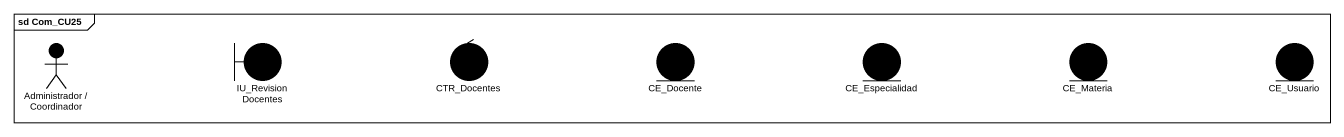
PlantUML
@startuml
mainframe sd Com_CU25
actor "Administrador / Coordinador" as Administrador_Coordinador #000000
boundary IU_RevisionDocentes #000000
control CTR_Docentes #000000
entity CE_Docente #000000
entity CE_Especialidad #000000
entity CE_Materia #000000
entity CE_Usuario #000000
@enduml
